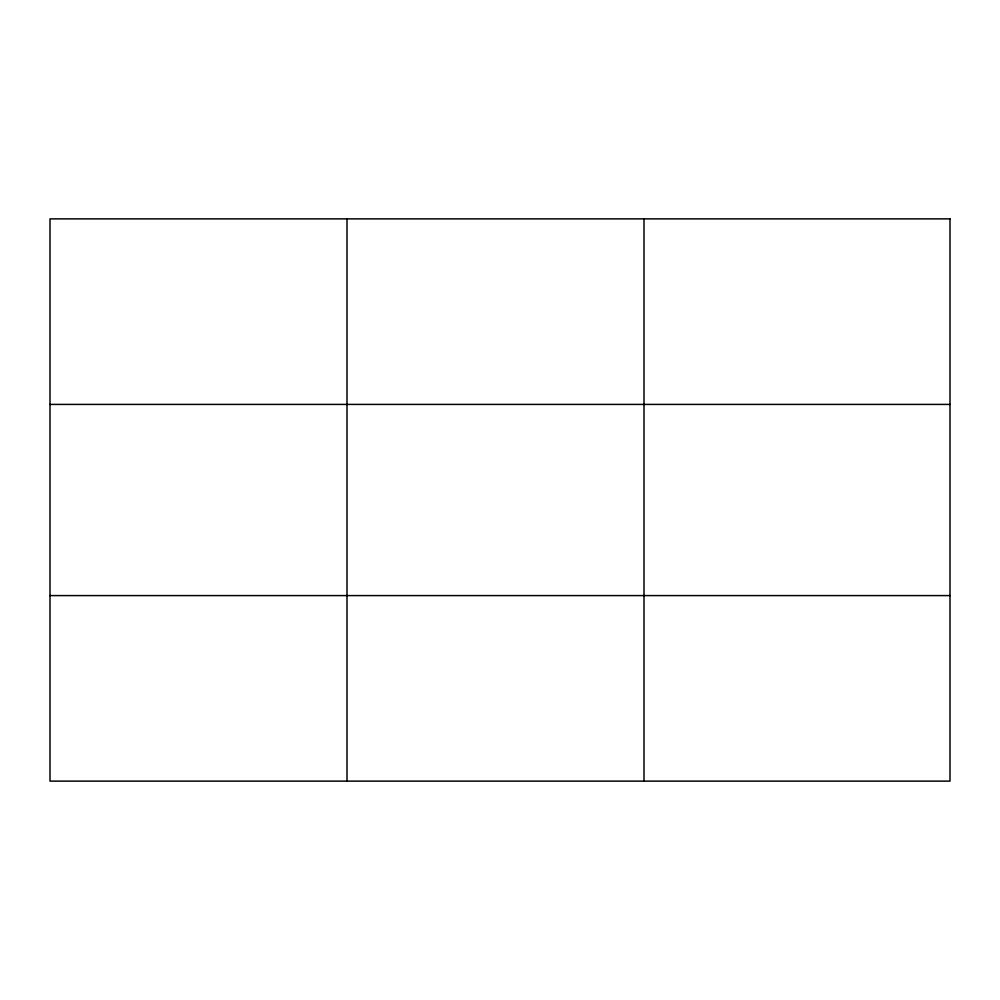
<?xml version="1.0" encoding="UTF-8"?>
<svg xmlns="http://www.w3.org/2000/svg" width="1000" height="1000" viewBox="0 0 1000 1000"><rect width="100%" height="100%" fill="white"/><g stroke="black" fill="none" stroke-linecap="round" stroke-linejoin="round"><path stroke-width="1.5" d="M347 781.125L347 218.875M644 781.125L644 218.875M50 404.412L950 404.412M50 595.588L950 595.588M950 218.875L950 781.125L50 781.125L50 218.875L950 218.875"/></g></svg>
